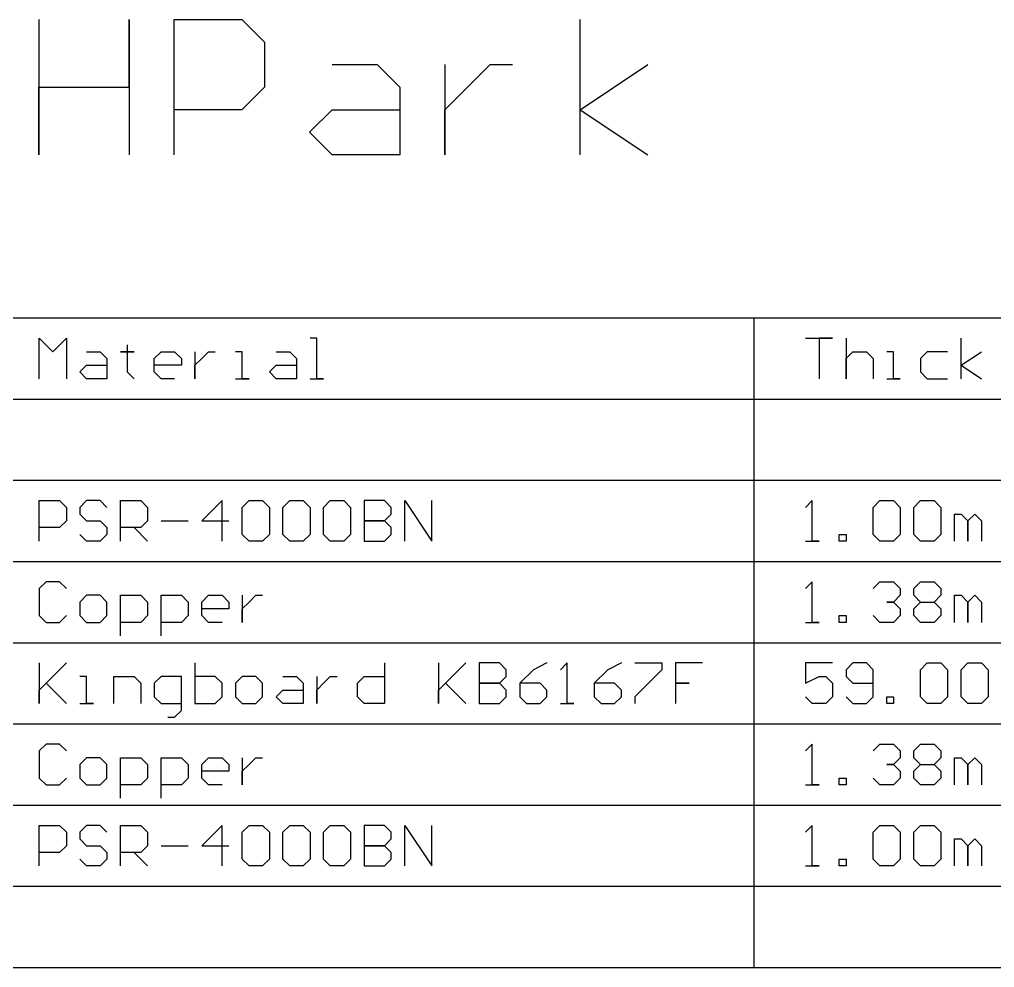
# Model space of a CAD drawing. Header units: millimetres. Extents: x -1.9 to 9.1, y -3.1 to 5.4.
# Drawn here: x 6.944 to 7.664, y 0.465 to 1.165 of the extents above; entities that cross this region are included whole.
import ezdxf

# ---------------------------------------------------------------- set-up
doc = ezdxf.new("R2010")
doc.units = ezdxf.units.MM
doc.header["$MEASUREMENT"] = 0
doc.layers.add('Mechanical28', color=56, linetype='Continuous')

msp = doc.modelspace()

# ---------------------------------------------------------------- linework, layer by layer
at = {"layer": 'Mechanical28'}
for p, q in [((6.95811, 1.16497), (6.95811, 1.065)), ((7.02476, 1.11498), (7.02476, 1.16497)), ((7.02476, 1.16497), (7.02476, 1.065)), ((7.05808, 1.065), (7.05808, 1.16497)), ((7.05808, 1.16497), (7.10806, 1.16497)), ((7.10806, 1.16497), (7.12473, 1.14831)), ((7.35798, 1.065), (7.35798, 1.16497)), ((7.12473, 1.14831), (7.12473, 1.11498)), ((7.17471, 1.13165), (7.20803, 1.13165)), ((7.20803, 1.13165), (7.22469, 1.11498)), ((7.25802, 1.13165), (7.25802, 1.065)), ((7.27468, 1.11498), (7.29134, 1.13165)), ((7.29134, 1.13165), (7.308, 1.13165)), ((7.35798, 1.09832), (7.40797, 1.13165)), ((6.95811, 1.065), (6.95811, 1.11498)), ((6.95811, 1.11498), (7.02476, 1.11498)), ((7.12473, 1.11498), (7.10806, 1.09832)), ((7.22469, 1.11498), (7.22469, 1.065)), ((7.25802, 1.09832), (7.27468, 1.11498)), ((7.10806, 1.09832), (7.05808, 1.09832)), ((7.15805, 1.08166), (7.17471, 1.09832)), ((7.17471, 1.09832), (7.22469, 1.09832)), ((7.25802, 1.065), (7.25802, 1.09832)), ((7.35798, 1.09832), (7.40797, 1.065)), ((7.17471, 1.065), (7.15805, 1.08166)), ((7.22469, 1.065), (7.17471, 1.065)), ((6.23863, 0.94454), (8.67399, 0.94454)), ((7.4863, 0.46454), (7.4863, 0.94454)), ((6.95846, 0.89954), (6.95846, 0.92953)), ((6.95846, 0.92953), (6.96846, 0.91953)), ((6.96846, 0.91953), (6.97845, 0.92953)), ((6.97845, 0.92953), (6.97845, 0.89954)), ((7.16339, 0.92953), (7.1584, 0.92953)), ((7.16339, 0.89954), (7.16339, 0.92953)), ((7.5243, 0.92953), (7.5443, 0.92953)), ((7.5443, 0.92953), (7.5343, 0.92953)), ((7.5343, 0.92953), (7.5343, 0.89954)), ((7.55429, 0.92953), (7.55429, 0.89954)), ((7.63926, 0.89954), (7.63926, 0.92953)), ((7.02344, 0.92453), (7.02344, 0.91953)), ((6.99345, 0.91953), (7.00345, 0.91953)), ((7.00345, 0.91953), (7.00844, 0.91453)), ((7.00844, 0.91453), (7.00844, 0.89954)), ((7.02344, 0.91953), (7.01844, 0.91953)), ((7.01844, 0.91953), (7.02844, 0.91953)), ((7.02844, 0.91953), (7.02344, 0.91953)), ((7.02344, 0.91953), (7.02344, 0.90454)), ((7.04343, 0.91453), (7.04843, 0.91953)), ((7.04343, 0.90454), (7.04343, 0.91453)), ((7.04843, 0.91953), (7.05843, 0.91953)), ((7.05843, 0.91953), (7.06343, 0.91453)), ((7.06343, 0.91453), (7.06343, 0.90954)), ((7.07342, 0.91953), (7.07342, 0.89954)), ((7.07342, 0.90954), (7.07842, 0.91453)), ((7.07842, 0.91453), (7.08342, 0.91953)), ((7.08342, 0.91953), (7.08842, 0.91953)), ((7.10841, 0.91953), (7.10341, 0.91953)), ((7.10841, 0.89954), (7.10841, 0.91953)), ((7.1334, 0.91953), (7.1434, 0.91953)), ((7.1434, 0.91953), (7.1484, 0.91453)), ((7.1484, 0.91453), (7.1484, 0.89954)), ((7.55429, 0.91453), (7.55929, 0.91953)), ((7.55429, 0.89954), (7.55429, 0.91453)), ((7.55929, 0.91953), (7.56929, 0.91953)), ((7.56929, 0.91953), (7.57429, 0.91453)), ((7.57429, 0.91453), (7.57429, 0.89954)), ((7.58928, 0.91953), (7.58428, 0.91953)), ((7.58928, 0.89954), (7.58928, 0.91953)), ((7.61427, 0.91953), (7.60927, 0.91453)), ((7.60927, 0.91453), (7.60927, 0.90454)), ((7.62927, 0.91953), (7.61427, 0.91953)), ((7.63926, 0.90954), (7.65426, 0.91953)), ((6.98845, 0.90454), (6.99345, 0.90954)), ((6.99345, 0.90954), (7.00844, 0.90954)), ((7.06343, 0.90954), (7.04343, 0.90954)), ((7.07342, 0.89954), (7.07342, 0.90954)), ((7.12841, 0.90454), (7.1334, 0.90954)), ((7.1334, 0.90954), (7.1484, 0.90954)), ((7.63926, 0.90954), (7.65426, 0.89954)), ((6.99345, 0.89954), (6.98845, 0.90454)), ((7.02344, 0.90454), (7.02844, 0.89954)), ((7.04843, 0.89954), (7.04343, 0.90454)), ((7.1334, 0.89954), (7.12841, 0.90454)), ((7.60927, 0.90454), (7.61427, 0.89954)), ((7.00844, 0.89954), (6.99345, 0.89954)), ((7.05843, 0.89954), (7.04843, 0.89954)), ((7.10341, 0.89954), (7.11341, 0.89954)), ((7.11341, 0.89954), (7.10841, 0.89954)), ((7.1484, 0.89954), (7.1334, 0.89954)), ((7.1584, 0.89954), (7.16839, 0.89954)), ((7.16839, 0.89954), (7.16339, 0.89954)), ((7.58428, 0.89954), (7.59428, 0.89954)), ((7.59428, 0.89954), (7.58928, 0.89954)), ((7.61427, 0.89954), (7.62927, 0.89954)), ((6.23863, 0.88454), (8.67399, 0.88454)), ((6.92046, 0.82454), (7.4863, 0.82454)), ((7.4863, 0.82454), (7.81722, 0.82454)), ((6.95846, 0.77954), (6.95846, 0.80953)), ((6.95846, 0.80953), (6.97346, 0.80953)), ((6.97346, 0.80953), (6.97845, 0.80453)), ((6.99345, 0.80953), (6.98845, 0.80453)), ((7.00345, 0.80953), (6.99345, 0.80953)), ((7.00844, 0.80453), (7.00345, 0.80953)), ((7.01844, 0.77954), (7.01844, 0.80953)), ((7.01844, 0.80953), (7.03344, 0.80953)), ((7.03344, 0.80953), (7.03843, 0.80453)), ((7.09342, 0.80953), (7.07842, 0.79453)), ((7.09342, 0.77954), (7.09342, 0.80953)), ((7.10841, 0.80453), (7.11341, 0.80953)), ((7.11341, 0.80953), (7.12341, 0.80953)), ((7.12341, 0.80953), (7.12841, 0.80453)), ((7.1384, 0.80453), (7.1434, 0.80953)), ((7.1434, 0.80953), (7.1534, 0.80953)), ((7.1534, 0.80953), (7.1584, 0.80453)), ((7.16839, 0.80453), (7.17339, 0.80953)), ((7.17339, 0.80953), (7.18339, 0.80953)), ((7.18339, 0.80953), (7.18839, 0.80453)), ((7.19838, 0.80953), (7.19838, 0.77954)), ((7.21338, 0.80953), (7.19838, 0.80953)), ((7.21838, 0.80453), (7.21338, 0.80953)), ((7.22837, 0.77954), (7.22837, 0.80953)), ((7.22837, 0.80953), (7.24837, 0.77954)), ((7.24837, 0.77954), (7.24837, 0.80953)), ((7.5293, 0.80953), (7.5243, 0.80453)), ((7.5293, 0.77954), (7.5293, 0.80953)), ((7.57429, 0.80453), (7.57928, 0.80953)), ((7.57928, 0.80953), (7.58928, 0.80953)), ((7.58928, 0.80953), (7.59428, 0.80453)), ((7.60428, 0.80453), (7.60927, 0.80953)), ((7.60927, 0.80953), (7.61927, 0.80953)), ((7.61927, 0.80953), (7.62427, 0.80453)), ((6.97845, 0.80453), (6.97845, 0.79453)), ((6.98845, 0.80453), (6.98845, 0.79953)), ((6.98845, 0.79953), (6.99345, 0.79453)), ((7.03843, 0.80453), (7.03843, 0.79453)), ((7.10841, 0.78454), (7.10841, 0.80453)), ((7.12841, 0.80453), (7.12841, 0.78454)), ((7.1384, 0.78454), (7.1384, 0.80453)), ((7.1584, 0.80453), (7.1584, 0.78454)), ((7.16839, 0.78454), (7.16839, 0.80453)), ((7.18839, 0.80453), (7.18839, 0.78454)), ((7.21338, 0.79453), (7.21838, 0.79953)), ((7.21838, 0.79953), (7.21838, 0.80453)), ((7.57429, 0.78454), (7.57429, 0.80453)), ((7.59428, 0.80453), (7.59428, 0.78454)), ((7.60428, 0.78454), (7.60428, 0.80453)), ((7.62427, 0.80453), (7.62427, 0.78454)), ((7.63427, 0.77954), (7.63427, 0.79953)), ((7.63427, 0.79953), (7.63926, 0.79953)), ((7.63926, 0.79953), (7.64426, 0.79453)), ((7.64426, 0.79453), (7.64926, 0.79953)), ((7.64926, 0.79953), (7.65426, 0.79453)), ((6.97845, 0.79453), (6.97346, 0.78954)), ((6.99345, 0.79453), (7.00345, 0.79453)), ((7.00345, 0.79453), (7.00844, 0.78954)), ((7.03843, 0.79453), (7.03344, 0.78954)), ((7.04843, 0.79453), (7.06842, 0.79453)), ((7.07842, 0.79453), (7.09841, 0.79453)), ((7.21338, 0.79453), (7.19838, 0.79453)), ((7.19838, 0.79453), (7.21338, 0.79453)), ((7.21838, 0.78954), (7.21338, 0.79453)), ((7.64426, 0.79453), (7.64426, 0.77954)), ((7.64426, 0.77954), (7.64426, 0.79453)), ((7.65426, 0.79453), (7.65426, 0.77954)), ((6.97346, 0.78954), (6.95846, 0.78954)), ((7.00844, 0.78954), (7.00844, 0.78454)), ((7.03344, 0.78954), (7.01844, 0.78954)), ((7.02844, 0.78954), (7.03843, 0.77954)), ((7.21838, 0.78454), (7.21838, 0.78954)), ((6.99345, 0.77954), (6.98845, 0.78454)), ((7.00345, 0.77954), (6.99345, 0.77954)), ((7.00844, 0.78454), (7.00345, 0.77954)), ((7.11341, 0.77954), (7.10841, 0.78454)), ((7.12341, 0.77954), (7.11341, 0.77954)), ((7.12841, 0.78454), (7.12341, 0.77954)), ((7.1434, 0.77954), (7.1384, 0.78454)), ((7.1534, 0.77954), (7.1434, 0.77954)), ((7.1584, 0.78454), (7.1534, 0.77954)), ((7.17339, 0.77954), (7.16839, 0.78454)), ((7.18339, 0.77954), (7.17339, 0.77954)), ((7.18839, 0.78454), (7.18339, 0.77954)), ((7.19838, 0.77954), (7.21338, 0.77954)), ((7.21338, 0.77954), (7.21838, 0.78454)), ((7.5243, 0.77954), (7.5343, 0.77954)), ((7.5343, 0.77954), (7.5293, 0.77954)), ((7.54929, 0.77954), (7.54929, 0.78454)), ((7.54929, 0.78454), (7.55429, 0.78454)), ((7.55429, 0.77954), (7.54929, 0.77954)), ((7.55429, 0.78454), (7.55429, 0.77954)), ((7.57928, 0.77954), (7.57429, 0.78454)), ((7.58928, 0.77954), (7.57928, 0.77954)), ((7.59428, 0.78454), (7.58928, 0.77954)), ((7.60927, 0.77954), (7.60428, 0.78454)), ((7.61927, 0.77954), (7.60927, 0.77954)), ((7.62427, 0.78454), (7.61927, 0.77954)), ((6.92046, 0.76454), (7.4863, 0.76454)), ((7.4863, 0.76454), (7.81722, 0.76454)), ((6.96346, 0.74953), (6.95846, 0.74453)), ((6.97346, 0.74953), (6.96346, 0.74953)), ((6.97845, 0.74453), (6.97346, 0.74953)), ((7.5293, 0.74953), (7.5243, 0.74453)), ((7.5293, 0.71954), (7.5293, 0.74953)), ((7.57429, 0.74453), (7.57928, 0.74953)), ((7.57928, 0.74953), (7.58928, 0.74953)), ((7.58928, 0.74953), (7.59428, 0.74453)), ((7.60428, 0.74453), (7.60927, 0.74953)), ((7.60927, 0.74953), (7.61927, 0.74953)), ((7.61927, 0.74953), (7.62427, 0.74453)), ((6.95846, 0.74453), (6.95846, 0.72454)), ((7.59428, 0.74453), (7.59428, 0.73953)), ((7.60428, 0.73953), (7.60428, 0.74453)), ((7.62427, 0.74453), (7.62427, 0.73953)), ((6.99345, 0.73953), (6.98845, 0.73453)), ((6.98845, 0.73453), (6.98845, 0.72454)), ((7.00345, 0.73953), (6.99345, 0.73953)), ((7.00844, 0.73453), (7.00345, 0.73953)), ((7.00844, 0.72454), (7.00844, 0.73453)), ((7.01844, 0.70954), (7.01844, 0.73953)), ((7.01844, 0.73953), (7.03344, 0.73953)), ((7.03344, 0.73953), (7.03843, 0.73453)), ((7.03843, 0.73453), (7.03843, 0.72454)), ((7.04843, 0.70954), (7.04843, 0.73953)), ((7.04843, 0.73953), (7.06343, 0.73953)), ((7.06343, 0.73953), (7.06842, 0.73453)), ((7.06842, 0.73453), (7.06842, 0.72454)), ((7.07842, 0.73453), (7.08342, 0.73953)), ((7.07842, 0.72454), (7.07842, 0.73453)), ((7.08342, 0.73953), (7.09342, 0.73953)), ((7.09342, 0.73953), (7.09841, 0.73453)), ((7.09841, 0.73453), (7.09841, 0.72954)), ((7.10841, 0.73953), (7.10841, 0.71954)), ((7.10841, 0.72954), (7.11341, 0.73453)), ((7.11341, 0.73453), (7.11841, 0.73953)), ((7.11841, 0.73953), (7.12341, 0.73953)), ((7.58928, 0.73453), (7.58428, 0.73453)), ((7.58428, 0.73453), (7.58928, 0.73453)), ((7.59428, 0.73953), (7.58928, 0.73453)), ((7.58928, 0.73453), (7.59428, 0.72954)), ((7.60927, 0.73453), (7.60428, 0.73953)), ((7.60428, 0.72954), (7.60927, 0.73453)), ((7.60927, 0.73453), (7.61927, 0.73453)), ((7.62427, 0.73953), (7.61927, 0.73453)), ((7.61927, 0.73453), (7.62427, 0.72954)), ((7.63427, 0.71954), (7.63427, 0.73953)), ((7.63427, 0.73953), (7.63926, 0.73953)), ((7.63926, 0.73953), (7.64426, 0.73453)), ((7.64426, 0.73453), (7.64926, 0.73953)), ((7.64426, 0.73453), (7.64426, 0.71954)), ((7.64426, 0.71954), (7.64426, 0.73453)), ((7.64926, 0.73953), (7.65426, 0.73453)), ((7.65426, 0.73453), (7.65426, 0.71954)), ((7.09841, 0.72954), (7.07842, 0.72954)), ((7.10841, 0.71954), (7.10841, 0.72954)), ((7.59428, 0.72954), (7.59428, 0.72454)), ((7.60428, 0.72454), (7.60428, 0.72954)), ((7.62427, 0.72954), (7.62427, 0.72454)), ((6.95846, 0.72454), (6.96346, 0.71954)), ((6.97346, 0.71954), (6.97845, 0.72454)), ((6.98845, 0.72454), (6.99345, 0.71954)), ((7.00345, 0.71954), (7.00844, 0.72454)), ((7.03843, 0.72454), (7.03344, 0.71954)), ((7.06842, 0.72454), (7.06343, 0.71954)), ((7.08342, 0.71954), (7.07842, 0.72454)), ((7.54929, 0.71954), (7.54929, 0.72454)), ((7.54929, 0.72454), (7.55429, 0.72454)), ((7.55429, 0.72454), (7.55429, 0.71954)), ((7.57928, 0.71954), (7.57429, 0.72454)), ((7.59428, 0.72454), (7.58928, 0.71954)), ((7.60927, 0.71954), (7.60428, 0.72454)), ((7.62427, 0.72454), (7.61927, 0.71954)), ((6.96346, 0.71954), (6.97346, 0.71954)), ((6.99345, 0.71954), (7.00345, 0.71954)), ((7.03344, 0.71954), (7.01844, 0.71954)), ((7.06343, 0.71954), (7.04843, 0.71954)), ((7.09342, 0.71954), (7.08342, 0.71954)), ((7.5243, 0.71954), (7.5343, 0.71954)), ((7.5343, 0.71954), (7.5293, 0.71954)), ((7.55429, 0.71954), (7.54929, 0.71954)), ((7.58928, 0.71954), (7.57928, 0.71954)), ((7.61927, 0.71954), (7.60927, 0.71954)), ((6.92046, 0.70454), (7.4863, 0.70454)), ((7.4863, 0.70454), (7.81722, 0.70454)), ((6.95846, 0.68953), (6.95846, 0.65954)), ((6.95846, 0.66954), (6.97845, 0.68953)), ((6.97845, 0.68953), (6.96346, 0.67453)), ((7.07342, 0.68953), (7.07342, 0.65954)), ((7.21338, 0.68953), (7.21338, 0.65954)), ((7.25336, 0.68953), (7.25336, 0.65954)), ((7.25336, 0.66954), (7.27336, 0.68953)), ((7.27336, 0.68953), (7.25836, 0.67453)), ((7.28336, 0.68953), (7.28336, 0.65954)), ((7.29835, 0.68953), (7.28336, 0.68953)), ((7.30335, 0.68453), (7.29835, 0.68953)), ((7.30335, 0.67953), (7.30335, 0.68453)), ((7.32334, 0.68453), (7.31335, 0.67453)), ((7.33334, 0.68953), (7.32334, 0.68453)), ((7.34833, 0.68953), (7.34334, 0.68453)), ((7.34833, 0.65954), (7.34833, 0.68953)), ((7.37832, 0.68453), (7.36833, 0.67453)), ((7.38832, 0.68953), (7.37832, 0.68453)), ((7.39832, 0.68953), (7.41831, 0.68953)), ((7.41831, 0.68453), (7.39832, 0.66454)), ((7.41831, 0.68953), (7.41831, 0.68453)), ((7.4483, 0.68953), (7.42831, 0.68953)), ((7.42831, 0.68953), (7.42831, 0.67453)), ((7.5443, 0.68953), (7.5243, 0.68953)), ((7.5243, 0.68953), (7.5243, 0.67453)), ((7.55929, 0.68953), (7.55429, 0.68453)), ((7.55429, 0.68453), (7.55429, 0.67953)), ((7.56929, 0.68953), (7.55929, 0.68953)), ((7.57429, 0.68453), (7.56929, 0.68953)), ((7.57429, 0.66454), (7.57429, 0.68453)), ((7.60927, 0.68453), (7.61427, 0.68953)), ((7.60927, 0.66454), (7.60927, 0.68453)), ((7.61427, 0.68953), (7.62427, 0.68953)), ((7.62427, 0.68953), (7.62927, 0.68453)), ((7.62927, 0.68453), (7.62927, 0.66454)), ((7.63926, 0.68453), (7.64426, 0.68953)), ((7.63926, 0.66454), (7.63926, 0.68453)), ((7.64426, 0.68953), (7.65426, 0.68953)), ((7.65426, 0.68953), (7.65926, 0.68453)), ((7.65926, 0.68453), (7.65926, 0.66454)), ((6.99345, 0.67953), (6.98845, 0.67953)), ((6.99345, 0.65954), (6.99345, 0.67953)), ((7.01344, 0.65954), (7.01344, 0.67953)), ((7.01344, 0.67953), (7.02844, 0.67953)), ((7.02844, 0.67953), (7.03344, 0.67453)), ((7.04843, 0.67953), (7.04343, 0.67453)), ((7.06343, 0.67953), (7.04843, 0.67953)), ((7.06343, 0.65454), (7.06343, 0.67953)), ((7.08842, 0.67953), (7.07342, 0.67953)), ((7.09342, 0.67453), (7.08842, 0.67953)), ((7.10841, 0.67953), (7.10341, 0.67453)), ((7.11841, 0.67953), (7.10841, 0.67953)), ((7.12341, 0.67453), (7.11841, 0.67953)), ((7.1384, 0.67953), (7.1484, 0.67953)), ((7.1484, 0.67953), (7.1534, 0.67453)), ((7.16339, 0.67953), (7.16339, 0.65954)), ((7.16839, 0.67453), (7.17339, 0.67953)), ((7.17339, 0.67953), (7.17839, 0.67953)), ((7.19338, 0.67453), (7.19838, 0.67953)), ((7.19838, 0.67953), (7.21338, 0.67953)), ((7.29835, 0.67453), (7.30335, 0.67953)), ((7.5243, 0.67453), (7.5343, 0.67953)), ((7.5343, 0.67953), (7.5393, 0.67953)), ((7.5393, 0.67953), (7.5443, 0.67453)), ((7.55429, 0.67953), (7.55929, 0.67453)), ((6.96346, 0.67453), (6.97845, 0.65954)), ((7.03344, 0.67453), (7.03344, 0.65954)), ((7.04343, 0.67453), (7.04343, 0.66454)), ((7.09342, 0.66954), (7.09342, 0.67453)), ((7.10341, 0.67453), (7.10341, 0.66454)), ((7.12341, 0.66454), (7.12341, 0.67453)), ((7.1534, 0.67453), (7.1534, 0.65954)), ((7.16339, 0.66954), (7.16839, 0.67453)), ((7.19338, 0.66454), (7.19338, 0.67453)), ((7.25836, 0.67453), (7.27336, 0.65954)), ((7.29835, 0.67453), (7.28336, 0.67453)), ((7.28336, 0.67453), (7.29835, 0.67453)), ((7.30335, 0.66954), (7.29835, 0.67453)), ((7.31335, 0.67453), (7.31335, 0.66454)), ((7.32834, 0.67453), (7.31335, 0.67453)), ((7.33334, 0.66954), (7.32834, 0.67453)), ((7.36833, 0.67453), (7.36833, 0.66454)), ((7.38332, 0.67453), (7.36833, 0.67453)), ((7.38832, 0.66954), (7.38332, 0.67453)), ((7.42831, 0.67453), (7.4383, 0.67453)), ((7.4383, 0.67453), (7.42831, 0.67453)), ((7.42831, 0.67453), (7.42831, 0.65954)), ((7.5443, 0.67453), (7.5443, 0.66454)), ((7.55929, 0.67453), (7.57429, 0.67453)), ((6.95846, 0.65954), (6.95846, 0.66954)), ((7.04343, 0.66454), (7.04843, 0.65954)), ((7.08842, 0.65954), (7.09342, 0.66454)), ((7.09342, 0.66454), (7.09342, 0.66954)), ((7.10341, 0.66454), (7.10841, 0.65954)), ((7.11841, 0.65954), (7.12341, 0.66454)), ((7.1334, 0.66454), (7.1384, 0.66954)), ((7.1384, 0.65954), (7.1334, 0.66454)), ((7.1384, 0.66954), (7.1534, 0.66954)), ((7.16339, 0.65954), (7.16339, 0.66954)), ((7.19838, 0.65954), (7.19338, 0.66454)), ((7.25336, 0.65954), (7.25336, 0.66954)), ((7.29835, 0.65954), (7.30335, 0.66454)), ((7.30335, 0.66454), (7.30335, 0.66954)), ((7.31335, 0.66454), (7.31834, 0.65954)), ((7.32834, 0.65954), (7.33334, 0.66454)), ((7.33334, 0.66454), (7.33334, 0.66954)), ((7.36833, 0.66454), (7.37333, 0.65954)), ((7.38332, 0.65954), (7.38832, 0.66454)), ((7.38832, 0.66454), (7.38832, 0.66954)), ((7.39832, 0.66454), (7.39832, 0.65954)), ((7.5293, 0.65954), (7.5243, 0.66454)), ((7.5443, 0.66454), (7.5393, 0.65954)), ((7.55429, 0.66454), (7.55929, 0.65954)), ((7.56929, 0.65954), (7.57429, 0.66454)), ((7.58428, 0.65954), (7.58428, 0.66454)), ((7.58428, 0.66454), (7.58928, 0.66454)), ((7.58928, 0.66454), (7.58928, 0.65954)), ((7.61427, 0.65954), (7.60927, 0.66454)), ((7.62927, 0.66454), (7.62427, 0.65954)), ((7.64426, 0.65954), (7.63926, 0.66454)), ((7.65926, 0.66454), (7.65426, 0.65954)), ((6.98845, 0.65954), (6.99845, 0.65954)), ((6.99845, 0.65954), (6.99345, 0.65954)), ((7.04843, 0.65954), (7.06343, 0.65954)), ((7.07342, 0.65954), (7.08842, 0.65954)), ((7.10841, 0.65954), (7.11841, 0.65954)), ((7.1534, 0.65954), (7.1384, 0.65954)), ((7.21338, 0.65954), (7.19838, 0.65954)), ((7.28336, 0.65954), (7.29835, 0.65954)), ((7.31834, 0.65954), (7.32834, 0.65954)), ((7.34334, 0.65954), (7.35333, 0.65954)), ((7.35333, 0.65954), (7.34833, 0.65954)), ((7.37333, 0.65954), (7.38332, 0.65954)), ((7.5393, 0.65954), (7.5293, 0.65954)), ((7.55929, 0.65954), (7.56929, 0.65954)), ((7.58928, 0.65954), (7.58428, 0.65954)), ((7.62427, 0.65954), (7.61427, 0.65954)), ((7.65426, 0.65954), (7.64426, 0.65954)), ((7.05343, 0.64954), (7.05843, 0.64954)), ((7.05843, 0.64954), (7.06343, 0.65454)), ((6.92046, 0.64454), (7.4863, 0.64454)), ((7.4863, 0.64454), (7.81722, 0.64454)), ((6.96346, 0.62953), (6.95846, 0.62453)), ((6.97346, 0.62953), (6.96346, 0.62953)), ((6.97845, 0.62453), (6.97346, 0.62953)), ((7.5293, 0.62953), (7.5243, 0.62453)), ((7.5293, 0.59954), (7.5293, 0.62953)), ((7.57429, 0.62453), (7.57928, 0.62953)), ((7.57928, 0.62953), (7.58928, 0.62953)), ((7.58928, 0.62953), (7.59428, 0.62453)), ((7.60428, 0.62453), (7.60927, 0.62953)), ((7.60927, 0.62953), (7.61927, 0.62953)), ((7.61927, 0.62953), (7.62427, 0.62453)), ((6.95846, 0.62453), (6.95846, 0.60454)), ((6.99345, 0.61953), (6.98845, 0.61453)), ((7.00345, 0.61953), (6.99345, 0.61953)), ((7.00844, 0.61453), (7.00345, 0.61953)), ((7.01844, 0.58954), (7.01844, 0.61953)), ((7.01844, 0.61953), (7.03344, 0.61953)), ((7.03344, 0.61953), (7.03843, 0.61453)), ((7.04843, 0.58954), (7.04843, 0.61953)), ((7.04843, 0.61953), (7.06343, 0.61953)), ((7.06343, 0.61953), (7.06842, 0.61453)), ((7.07842, 0.61453), (7.08342, 0.61953)), ((7.08342, 0.61953), (7.09342, 0.61953)), ((7.09342, 0.61953), (7.09841, 0.61453)), ((7.10841, 0.61953), (7.10841, 0.59954)), ((7.11341, 0.61453), (7.11841, 0.61953)), ((7.11841, 0.61953), (7.12341, 0.61953)), ((7.59428, 0.61953), (7.58928, 0.61453)), ((7.59428, 0.62453), (7.59428, 0.61953)), ((7.60428, 0.61953), (7.60428, 0.62453)), ((7.60927, 0.61453), (7.60428, 0.61953)), ((7.62427, 0.61953), (7.61927, 0.61453)), ((7.62427, 0.62453), (7.62427, 0.61953)), ((7.63427, 0.59954), (7.63427, 0.61953)), ((7.63427, 0.61953), (7.63926, 0.61953)), ((7.63926, 0.61953), (7.64426, 0.61453)), ((7.64426, 0.61453), (7.64926, 0.61953)), ((7.64926, 0.61953), (7.65426, 0.61453)), ((6.98845, 0.61453), (6.98845, 0.60454)), ((7.00844, 0.60454), (7.00844, 0.61453)), ((7.03843, 0.61453), (7.03843, 0.60454)), ((7.06842, 0.61453), (7.06842, 0.60454)), ((7.07842, 0.60454), (7.07842, 0.61453)), ((7.09841, 0.61453), (7.09841, 0.60954)), ((7.10841, 0.60954), (7.11341, 0.61453)), ((7.58928, 0.61453), (7.58428, 0.61453)), ((7.58428, 0.61453), (7.58928, 0.61453)), ((7.58928, 0.61453), (7.59428, 0.60954)), ((7.60428, 0.60954), (7.60927, 0.61453)), ((7.60927, 0.61453), (7.61927, 0.61453)), ((7.61927, 0.61453), (7.62427, 0.60954)), ((7.64426, 0.61453), (7.64426, 0.59954)), ((7.64426, 0.59954), (7.64426, 0.61453)), ((7.65426, 0.61453), (7.65426, 0.59954)), ((7.09841, 0.60954), (7.07842, 0.60954)), ((7.10841, 0.59954), (7.10841, 0.60954)), ((7.59428, 0.60954), (7.59428, 0.60454)), ((7.60428, 0.60454), (7.60428, 0.60954)), ((7.62427, 0.60954), (7.62427, 0.60454)), ((6.95846, 0.60454), (6.96346, 0.59954)), ((6.96346, 0.59954), (6.97346, 0.59954)), ((6.97346, 0.59954), (6.97845, 0.60454)), ((6.98845, 0.60454), (6.99345, 0.59954)), ((6.99345, 0.59954), (7.00345, 0.59954)), ((7.00345, 0.59954), (7.00844, 0.60454)), ((7.03344, 0.59954), (7.01844, 0.59954)), ((7.03843, 0.60454), (7.03344, 0.59954)), ((7.06343, 0.59954), (7.04843, 0.59954)), ((7.06842, 0.60454), (7.06343, 0.59954)), ((7.08342, 0.59954), (7.07842, 0.60454)), ((7.09342, 0.59954), (7.08342, 0.59954)), ((7.5243, 0.59954), (7.5343, 0.59954)), ((7.5343, 0.59954), (7.5293, 0.59954)), ((7.54929, 0.59954), (7.54929, 0.60454)), ((7.54929, 0.60454), (7.55429, 0.60454)), ((7.55429, 0.59954), (7.54929, 0.59954)), ((7.55429, 0.60454), (7.55429, 0.59954)), ((7.57928, 0.59954), (7.57429, 0.60454)), ((7.58928, 0.59954), (7.57928, 0.59954)), ((7.59428, 0.60454), (7.58928, 0.59954)), ((7.60927, 0.59954), (7.60428, 0.60454)), ((7.61927, 0.59954), (7.60927, 0.59954)), ((7.62427, 0.60454), (7.61927, 0.59954)), ((6.92046, 0.58454), (7.4863, 0.58454)), ((7.4863, 0.58454), (7.81722, 0.58454)), ((6.95846, 0.53954), (6.95846, 0.56953)), ((6.95846, 0.56953), (6.97346, 0.56953)), ((6.97346, 0.56953), (6.97845, 0.56453)), ((6.99345, 0.56953), (6.98845, 0.56453)), ((7.00345, 0.56953), (6.99345, 0.56953)), ((7.00844, 0.56453), (7.00345, 0.56953)), ((7.01844, 0.53954), (7.01844, 0.56953)), ((7.01844, 0.56953), (7.03344, 0.56953)), ((7.03344, 0.56953), (7.03843, 0.56453)), ((7.09342, 0.56953), (7.07842, 0.55453)), ((7.09342, 0.53954), (7.09342, 0.56953)), ((7.10841, 0.56453), (7.11341, 0.56953)), ((7.11341, 0.56953), (7.12341, 0.56953)), ((7.12341, 0.56953), (7.12841, 0.56453)), ((7.1384, 0.56453), (7.1434, 0.56953)), ((7.1434, 0.56953), (7.1534, 0.56953)), ((7.1534, 0.56953), (7.1584, 0.56453)), ((7.16839, 0.56453), (7.17339, 0.56953)), ((7.17339, 0.56953), (7.18339, 0.56953)), ((7.18339, 0.56953), (7.18839, 0.56453)), ((7.19838, 0.56953), (7.19838, 0.53954)), ((7.21338, 0.56953), (7.19838, 0.56953)), ((7.21838, 0.56453), (7.21338, 0.56953)), ((7.22837, 0.53954), (7.22837, 0.56953)), ((7.22837, 0.56953), (7.24837, 0.53954)), ((7.24837, 0.53954), (7.24837, 0.56953)), ((7.5293, 0.56953), (7.5243, 0.56453)), ((7.5293, 0.53954), (7.5293, 0.56953)), ((7.57429, 0.56453), (7.57928, 0.56953)), ((7.57928, 0.56953), (7.58928, 0.56953)), ((7.58928, 0.56953), (7.59428, 0.56453)), ((7.60428, 0.56453), (7.60927, 0.56953)), ((7.60927, 0.56953), (7.61927, 0.56953)), ((7.61927, 0.56953), (7.62427, 0.56453)), ((6.97845, 0.56453), (6.97845, 0.55453)), ((6.98845, 0.56453), (6.98845, 0.55953)), ((7.03843, 0.56453), (7.03843, 0.55453)), ((7.10841, 0.54454), (7.10841, 0.56453)), ((7.12841, 0.56453), (7.12841, 0.54454)), ((7.1384, 0.54454), (7.1384, 0.56453)), ((7.1584, 0.56453), (7.1584, 0.54454)), ((7.16839, 0.54454), (7.16839, 0.56453)), ((7.18839, 0.56453), (7.18839, 0.54454)), ((7.21838, 0.55953), (7.21838, 0.56453)), ((7.57429, 0.54454), (7.57429, 0.56453)), ((7.59428, 0.56453), (7.59428, 0.54454)), ((7.60428, 0.54454), (7.60428, 0.56453)), ((7.62427, 0.56453), (7.62427, 0.54454)), ((6.97845, 0.55453), (6.97346, 0.54954)), ((6.98845, 0.55953), (6.99345, 0.55453)), ((6.99345, 0.55453), (7.00345, 0.55453)), ((7.00345, 0.55453), (7.00844, 0.54954)), ((7.03843, 0.55453), (7.03344, 0.54954)), ((7.04843, 0.55453), (7.06842, 0.55453)), ((7.07842, 0.55453), (7.09841, 0.55453)), ((7.21338, 0.55453), (7.19838, 0.55453)), ((7.19838, 0.55453), (7.21338, 0.55453)), ((7.21338, 0.55453), (7.21838, 0.55953)), ((7.21838, 0.54954), (7.21338, 0.55453)), ((7.63427, 0.53954), (7.63427, 0.55953)), ((7.63427, 0.55953), (7.63926, 0.55953)), ((7.63926, 0.55953), (7.64426, 0.55453)), ((7.64426, 0.55453), (7.64926, 0.55953)), ((7.64426, 0.55453), (7.64426, 0.53954)), ((7.64426, 0.53954), (7.64426, 0.55453)), ((7.64926, 0.55953), (7.65426, 0.55453)), ((7.65426, 0.55453), (7.65426, 0.53954)), ((6.97346, 0.54954), (6.95846, 0.54954)), ((7.00844, 0.54954), (7.00844, 0.54454)), ((7.03344, 0.54954), (7.01844, 0.54954)), ((7.02844, 0.54954), (7.03843, 0.53954)), ((7.21838, 0.54454), (7.21838, 0.54954)), ((6.99345, 0.53954), (6.98845, 0.54454)), ((7.00844, 0.54454), (7.00345, 0.53954)), ((7.11341, 0.53954), (7.10841, 0.54454)), ((7.12841, 0.54454), (7.12341, 0.53954)), ((7.1434, 0.53954), (7.1384, 0.54454)), ((7.1584, 0.54454), (7.1534, 0.53954)), ((7.17339, 0.53954), (7.16839, 0.54454)), ((7.18839, 0.54454), (7.18339, 0.53954)), ((7.21338, 0.53954), (7.21838, 0.54454)), ((7.54929, 0.53954), (7.54929, 0.54454)), ((7.54929, 0.54454), (7.55429, 0.54454)), ((7.55429, 0.54454), (7.55429, 0.53954)), ((7.57928, 0.53954), (7.57429, 0.54454)), ((7.59428, 0.54454), (7.58928, 0.53954)), ((7.60927, 0.53954), (7.60428, 0.54454)), ((7.62427, 0.54454), (7.61927, 0.53954)), ((7.00345, 0.53954), (6.99345, 0.53954)), ((7.12341, 0.53954), (7.11341, 0.53954)), ((7.1534, 0.53954), (7.1434, 0.53954)), ((7.18339, 0.53954), (7.17339, 0.53954)), ((7.19838, 0.53954), (7.21338, 0.53954)), ((7.5243, 0.53954), (7.5343, 0.53954)), ((7.5343, 0.53954), (7.5293, 0.53954)), ((7.55429, 0.53954), (7.54929, 0.53954)), ((7.58928, 0.53954), (7.57928, 0.53954)), ((7.61927, 0.53954), (7.60927, 0.53954)), ((6.92046, 0.52454), (7.4863, 0.52454)), ((7.4863, 0.52454), (7.81722, 0.52454)), ((6.92046, 0.46454), (7.4863, 0.46454)), ((7.4863, 0.46454), (7.81722, 0.46454))]:
    msp.add_line(p, q, dxfattribs=at)

doc.saveas('drawing.dxf')
